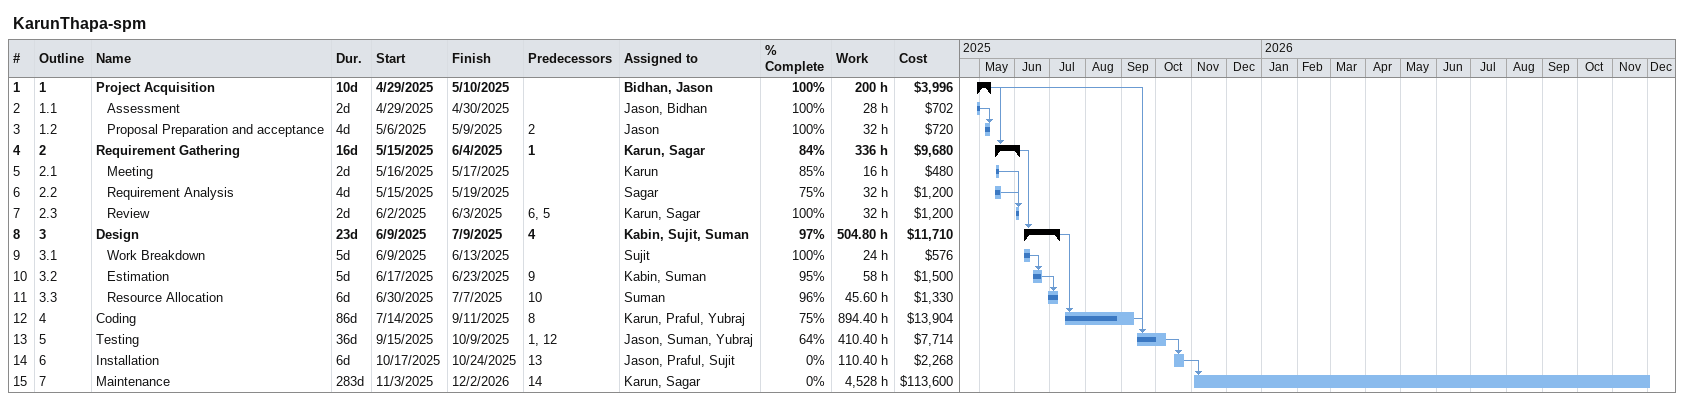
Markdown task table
KarunThapa-spm

| ID | WBS | Task | Duration | Start | Finish | Predecessors | Resources | % complete | Work (h) | Cost ($) |
|---|---|---|---|---|---|---|---|---|---|---|
| 1 | 1 | **Project Acquisition** | 10d | 2025-04-29 | 2025-05-10 |  | Bidhan, Jason | 100 | 200 | 3996 |
| 2 | 1.1 | Assessment | 2d | 2025-04-29 | 2025-04-30 |  | Jason, Bidhan | 100 | 28 | 702 |
| 3 | 1.2 | Proposal Preparation and acceptance | 4d | 2025-05-06 | 2025-05-09 | 2 | Jason | 100 | 32 | 720 |
| 4 | 2 | **Requirement Gathering** | 16d | 2025-05-15 | 2025-06-04 | 1 | Karun, Sagar | 84 | 336 | 9680 |
| 5 | 2.1 | Meeting | 2d | 2025-05-16 | 2025-05-17 |  | Karun | 85 | 16 | 480 |
| 6 | 2.2 | Requirement Analysis | 4d | 2025-05-15 | 2025-05-19 |  | Sagar | 75 | 32 | 1200 |
| 7 | 2.3 | Review | 2d | 2025-06-02 | 2025-06-03 | 6, 5 | Karun, Sagar | 100 | 32 | 1200 |
| 8 | 3 | **Design** | 23d | 2025-06-09 | 2025-07-09 | 4 | Kabin, Sujit, Suman | 97 | 504.80 | 11710 |
| 9 | 3.1 | Work Breakdown | 5d | 2025-06-09 | 2025-06-13 |  | Sujit | 100 | 24 | 576 |
| 10 | 3.2 | Estimation | 5d | 2025-06-17 | 2025-06-23 | 9 | Kabin, Suman | 95 | 58 | 1500 |
| 11 | 3.3 | Resource Allocation | 6d | 2025-06-30 | 2025-07-07 | 10 | Suman | 96 | 45.60 | 1330 |
| 12 | 4 | Coding | 86d | 2025-07-14 | 2025-09-11 | 8 | Karun, Praful, Yubraj | 75 | 894.40 | 13904 |
| 13 | 5 | Testing | 36d | 2025-09-15 | 2025-10-09 | 1, 12 | Jason, Suman, Yubraj | 64 | 410.40 | 7714 |
| 14 | 6 | Installation | 6d | 2025-10-17 | 2025-10-24 | 13 | Jason, Praful, Sujit | 0 | 110.40 | 2268 |
| 15 | 7 | Maintenance | 283d | 2025-11-03 | 2026-12-02 | 14 | Karun, Sagar | 0 | 4528 | 113600 |
